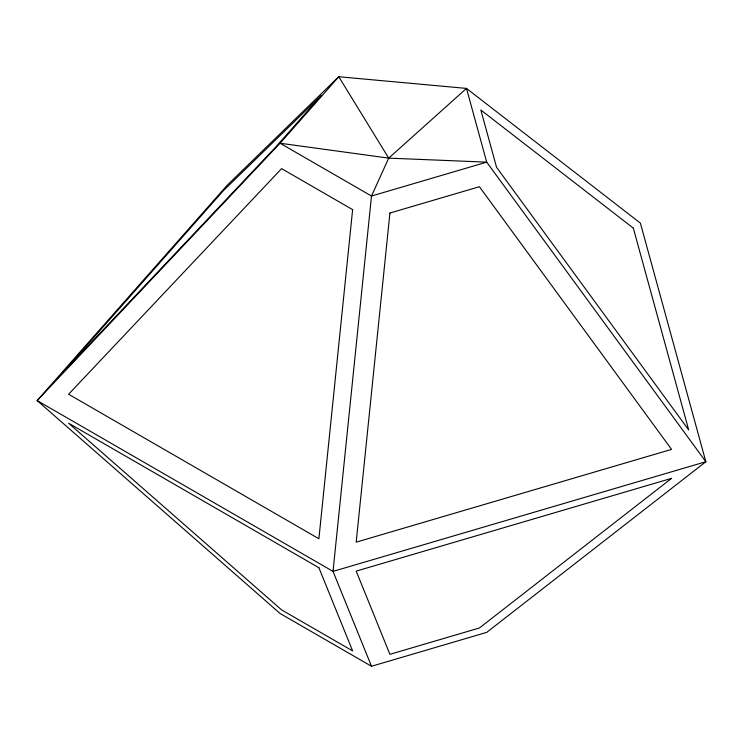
<?xml version="1.0" encoding="UTF-8"?>
<svg xmlns="http://www.w3.org/2000/svg" width="743" height="743" viewBox="0 0 743 743"><rect width="100%" height="100%" fill="white"/><g stroke="black" fill="none" stroke-linecap="round" stroke-linejoin="round"><path stroke-width="1.11" d="M388.71 158.129L280.074 143.241L371.5 196.031L486.711 162.141L388.71 158.129L338.771 76.733L280.074 143.241L37.15 400.579L333.022 571.395L705.85 461.728L486.711 162.141L466.483 88.408L388.71 158.129L371.5 196.031L333.022 571.395L371.5 666.267L486.711 632.377L705.85 461.728L640.392 223.123L466.483 88.408L338.771 76.733L227.117 185.332L37.15 400.579L280.074 613.486L371.5 666.267M352.628 209.637L318.896 538.749L68.616 394.245L281.597 168.624L352.628 209.637M389.917 213.046L356.185 542.158L671.561 449.385L479.421 186.716L389.917 213.046M223.402 190.645L62.709 372.717L275.699 147.095L321.301 95.42L223.402 190.645M671.561 478.353L479.421 627.984L389.917 654.314L356.185 571.126L671.561 478.353M318.896 567.717L68.616 423.222L281.597 609.892L352.628 650.905L318.896 567.717M633.324 228.129L480.851 110.01L496.556 167.296L688.696 429.965L633.324 228.129"/></g></svg>
